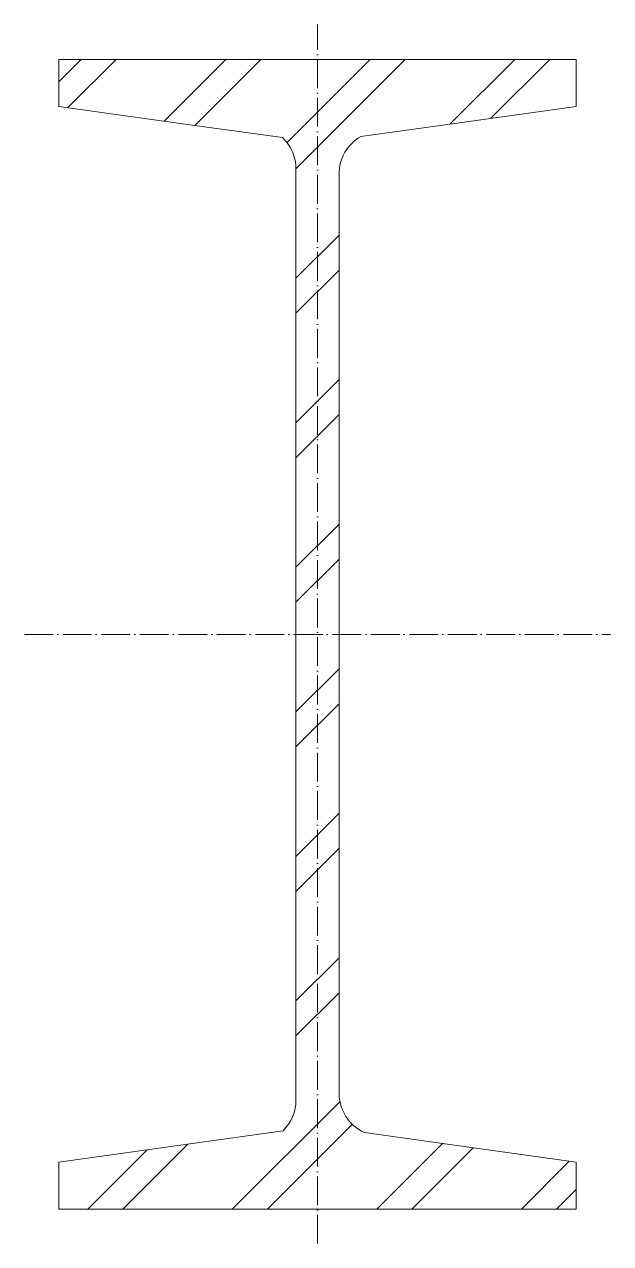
# Model space of a CAD drawing. Header units: metres. Extents: x -51 to 51, y -65 to 147.
import ezdxf

# ---------------------------------------------------------------- set-up
doc = ezdxf.new("R2010")
doc.units = ezdxf.units.M
doc.linetypes.add('MV_hartlijn_staal', pattern=[6.6, 5, -0.8, 0, -0.8])
doc.layers.add('A-DETL-GENF', color=92, linetype='Continuous', lineweight=18)

# ---------------------------------------------------------------- blocks, each defined once
blk = doc.blocks.new('28 Staalprofielen NP-profiel - NP 20-4448326-00_0 Basismaterialen')
at = {"layer": 'A-DETL-GENF', "lineweight": 13}
h = blk.add_hatch(dxfattribs=at)
h.set_pattern_fill('FP_498', color=256, style=0, pattern_type=2)
h.set_pattern_definition([(225, (314.778, -1847.974), (12.57236, -12.57236), []), (225, (314.778, -1867.024), (12.57236, -12.57236), [])])
h.paths.add_polyline_path([(-45, 140.68), (-45, 132.51), (-6.08, 127.07), (-5.09, 125.91), (-4.36, 124.59), (-3.9, 123.14), (-3.75, 121.63), (-3.75, -40.34), (-3.9, -41.82), (-4.33, -43.24), (-5.04, -44.55), (-5.99, -45.69), (-45, -51.15), (-45, -59.32), (45, -59.32), (45, -51.15), (8.18, -45.99), (6.7, -45.11), (5.46, -43.92), (4.53, -42.48), (3.95, -40.86), (3.75, -39.15), (3.75, 120.75), (3.92, 122.32), (4.41, 123.82), (5.2, 125.18), (6.26, 126.35), (7.54, 127.27), (45, 132.51), (45, 140.68)])
at = {"layer": 'A-DETL-GENF', "linetype": 'MV_hartlijn_staal', "lineweight": 13}
for p, q in [((0, -65.32), (0, 146.77)), ((-51, 40.66), (51, 40.66))]:
    blk.add_line(p, q, dxfattribs=at)
at = {"layer": 'A-DETL-GENF'}
for p, q in [((45, 140.68), (-45, 140.68)), ((-45, 140.68), (-45, 132.51)), ((45, 140.68), (-45, 140.68)), ((-45, 140.68), (-45, 132.51)), ((45, 132.51), (45, 140.68)), ((45, 140.68), (45, 132.51)), ((-45, 132.51), (-22.63, 129.38)), ((-45, 132.51), (-22.63, 129.38)), ((22.63, 129.38), (45, 132.51)), ((45, 132.51), (22.63, 129.38)), ((-22.63, 129.38), (-6.08, 127.07)), ((-22.63, 129.38), (-6.08, 127.07)), ((7.54, 127.27), (22.63, 129.38)), ((22.63, 129.38), (7.54, 127.27)), ((-3.75, 121.63), (-3.75, -40.34)), ((-3.75, -40.34), (-3.75, 121.63)), ((3.75, -39.15), (3.75, 120.75)), ((3.75, -39.15), (3.75, 120.75)), ((-5.99, -45.69), (-22.63, -48.02)), ((-22.63, -48.02), (-5.99, -45.69)), ((22.63, -48.02), (8.18, -45.99)), ((22.63, -48.02), (8.18, -45.99)), ((-22.63, -48.02), (-45, -51.15)), ((-45, -51.15), (-22.63, -48.02)), ((45, -51.15), (22.63, -48.02)), ((45, -51.15), (22.63, -48.02)), ((-45, -51.15), (-45, -59.32)), ((-45, -59.32), (-45, -51.15)), ((45, -59.32), (45, -51.15)), ((45, -59.32), (45, -51.15)), ((-45, -59.32), (45, -59.32)), ((45, -59.32), (-45, -59.32))]:
    blk.add_line(p, q, dxfattribs=at)
for centre, start, end in [((11.25, 120.75), 119.606, 180), ((11.25, 120.75), 119.606, 180), ((-11.25, 121.63), 0, 46.4293), ((-11.25, 121.63), 360, 46.4293), ((11.25, -39.15), 180, 245.7982), ((11.25, -39.15), 180, 245.7982), ((-11.25, -40.34), 314.5035, 360), ((-11.25, -40.34), 314.5035, 0)]:
    blk.add_arc(centre, 7.5, start, end, dxfattribs=at)

msp = doc.modelspace()

# ---------------------------------------------------------------- block references
msp.add_blockref('28 Staalprofielen NP-profiel - NP 20-4448326-00_0 Basismaterialen', (0, 0))

doc.saveas('drawing.dxf')
